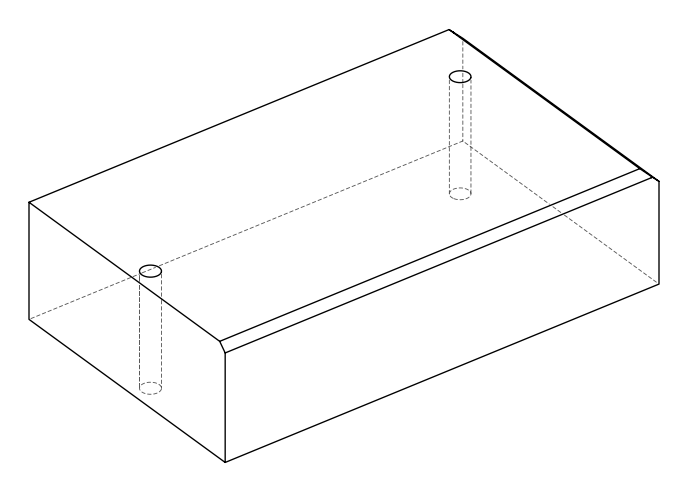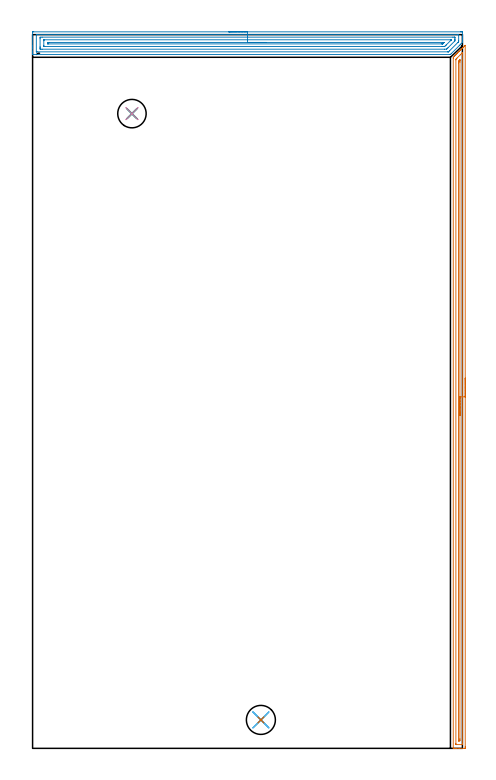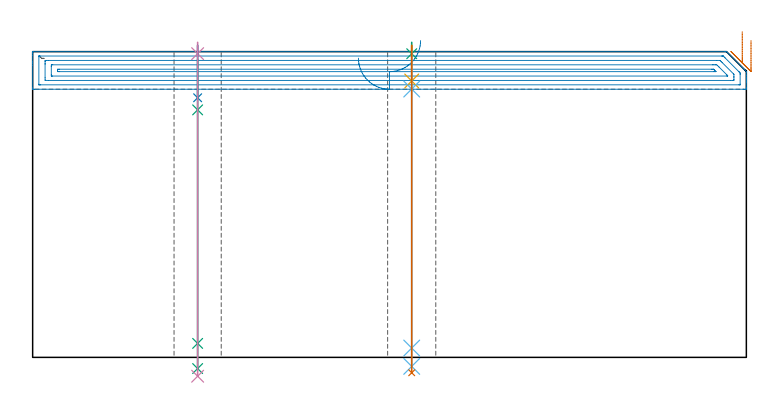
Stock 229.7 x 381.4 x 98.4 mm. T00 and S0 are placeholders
(PLAN: 10 operations, 7 tool changes, 20.4 min)
(1 AREA_MILL | FG_CHAMFER_SURFACE | UGT0205_001 | 9.11 min | 7771 mm3)
(2 AREA_MILL_1 | FG_CHAMFER_SURFACE_1 | UGT0205_001 | 9.32 min | 16650 mm3)
(3 SPOT_DRILL | STEP1HOLE | NXT0321_9005460120000 | 0.03 min | 3 mm3)
(4 SPOT_DRILL_1 | STEP1HOLE_1 | NXT0321_9005460120000 | 0.03 min | 5 mm3)
(5 DRILL_BLIND_HOLE_INTO_CENTER | STEP1HOLE | UGT0301_185 | 0.05 min | 248 mm3)
(6 GUN_DRILL_THROUGH_HOLE | STEP1HOLE | UGT0307_002 | 0.48 min | 2524 mm3)
(7 SPADE_DRILL_TO_ENLARGE_THROUGH_HOLE | STEP1HOLE | UGT0306_006 | 0.42 min | 15755 mm3)
(8 DRILL_BLIND_HOLE_INTO_CENTER_1 | STEP1HOLE_1 | UGT0301_494 | 0.07 min | 984 mm3)
(9 GUN_DRILL_THROUGH_HOLE_1 | STEP1HOLE_1 | UGT0307_006 | 0.5 min | 5400 mm3)
(10 DRILL_TO_ENLARGE_THROUGH_HOLE | STEP1HOLE_1 | UGT0301_282 | 0.43 min | 11427 mm3)
(TOOL UGT0205_001 | Chamfer Mill 20 x 3 x 45 deg. | D20 FL50 Z2)
(TOOL NXT0321_9005460120000 | NC Spot Drill, 142deg, 12mm, Carbide, Uncoated | D12 PA142 FL30 Z2)
(TOOL UGT0301_185 | Twist Drill 6.3 mm | D6.3 PA118 FL61 Z2)
(TOOL UGT0307_002 | Gun Drill 6 mm | D6 PA130 FL24 Z1)
(TOOL UGT0306_006 | Spade Drill 15.5mm | D15.5 PA132 FL10 Z2)
(TOOL UGT0301_494 | Carbide Drill 9.9 mm | D9.9 PA118 FL87 Z2)
(TOOL UGT0307_006 | Gun Drill 9 mm | D9 PA130 FL24 Z1)
(TOOL UGT0301_282 | Twist Drill 15.2 mm | D15.2 PA118 FL120 Z2)
(OP 1 AREA_MILL)
G17 G21 G94 G90
T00 M6
G54
G17 G0 G90 X231.2 Y197.85 S1061 M3
G43 Z108.4 H0
Z102.
G94 G1 Y197.812 Z101.128 F250.
Y197.698 Z100.263
Y197.509 Z99.412
Y197.247 Z98.58
Y196.913 Z97.774
Y196.51 Z97.
Y196.041 Z96.264
Y195.51 Z95.572
Y194.921 Z94.929
Y194.278 Z94.34
Y193.586 Z93.808
Y192.85 Z93.34
Y192.076 Z92.937
Y191.27 Z92.603
Y190.438 Z92.341
Y189.586 Z92.152
Y188.721 Z92.038
Y187.85 Z92.
Y0.975
X231.199 Y0.623 Z92.001
X231.194 Y0.088 Z92.004
X231.191 Y0.008 Z92.005
X230.663 Y0. Z92.534
X228. Z95.195
X226.574 Z96.622
X226.225 Z96.97
X225.526 Z97.673
X225.223 Z97.977
X224.837 Z98.354
X224.803 Y0.009 Z98.388
X224.8 Y0.176 Z98.4
Y368.821
X224.807 Y369.3 Z98.393
X224.838 Y369.338 Z98.361
X225.337 Y369.839 Z97.859
X225.694 Y370.194 Z97.505
X225.871 Y370.371 Z97.328
X226.108 Y370.609 Z97.09
X226.225 Y370.727 Z96.971
X226.564 Y371.064 Z96.636
X226.777 Y371.277 Z96.422
X227.002 Y371.502 Z96.197
X227.112 Y371.614 Z96.084
X227.683 Y372.184 Z95.516
X227.895 Y372.396 Z95.303
X227.998 Y372.5 Z95.198
X228.444 Y372.944 Z94.756
X228.888 Y373.389 Z94.308
X229.331 Y373.832 Z93.868
X229.775 Y374.277 Z93.421
X229.981 Y374.481 Z93.218
X230.043 Y374.543 Z93.157
X230.663 Y375.164 Z92.533
X230.875 Y375.375 Z92.325
X230.913 Y375.413 Z92.287
X231.107 Y375.607 Z92.092
X231.176 Y375.673 Z92.022
X231.195 Y375.683 Z92.004
X231.199 Y375.673 Z91.999
X231.2 Y187.85 Z92.
X229.786 Z93.414
Y2.4
X229.775 Y2.01 Z93.425
X229.294 Y2.001 Z93.906
X226.631 Z96.569
X226.225 Y2.01 Z96.975
X226.214 Y2.41 Z96.986
Y2.421
Y367.938
X226.225 Y368.263 Z96.975
X226.499 Y368.546 Z96.701
X226.771 Y368.821 Z96.429
X228.558 Y370.609 Z94.642
X229.452 Y371.502 Z93.748
X229.616 Y371.663 Z93.584
X229.775 Y371.813 Z93.425
X229.786 Y371.502 Z93.414
Y371.492
Y187.85
X228.372 Z94.828
X228.371 Y5.091 Z94.829
X228.37 Y4.718 Z94.83
X228.367 Y4.197 Z94.833
X228.365 Y4.02 Z94.835
X228.19 Y4.006 Z95.01
X228. Y4.003 Z95.2
X227.804 Y4.004 Z95.396
X227.674 Y4.008 Z95.526
X227.635 Y4.011 Z95.565
X227.633 Y4.029 Z95.567
X227.631 Y4.073 Z95.569
X227.629 Y4.197 Z95.571
Y366.14
X227.63 Y366.513 Z95.57
X227.633 Y367.034 Z95.567
X227.635 Y367.216 Z95.565
X227.724 Y367.312 Z95.476
X228. Y367.598 Z95.2
X228.163 Y367.763 Z95.037
X228.328 Y367.928 Z94.872
X228.344 Y367.939 Z94.856
X228.353 Y367.944 Z94.847
X228.365 Y367.928 Z94.835
X228.369 Y367.704 Z94.831
X228.37 Y367.555 Z94.83
X228.371 Y367.034 Z94.829
X228.372 Y366.66 Z94.828
Y187.85
Y186.978 Z94.866
Y186.113 Z94.98
Y185.262 Z95.169
Y184.43 Z95.431
Y183.624 Z95.765
Y182.85 Z96.168
Y182.114 Z96.637
Y181.422 Z97.168
Y180.779 Z97.757
Y180.189 Z98.401
Y179.658 Z99.093
Y179.19 Z99.828
Y178.787 Z100.602
Y178.453 Z101.408
Y178.191 Z102.24
Y178.002 Z103.092
Y177.888 Z103.957
Y177.85 Z104.828
G0 Z108.4
M5
M2
(OP 2 AREA_MILL_1)
G17 G21 G94 G90
T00 M6
G54
G17 G0 G90 X104.85 Y382.9 S1061 M3
G43 Z108.4 H0
Z96.3
G94 G1 X104.888 Z95.428 F250.
X105.002 Z94.563
X105.191 Z93.712
X105.453 Z92.88
X105.787 Z92.074
X106.19 Z91.3
X106.658 Z90.564
X107.19 Z89.872
X107.779 Z89.229
X108.422 Z88.64
X109.114 Z88.108
X109.85 Z87.64
X110.624 Z87.237
X111.43 Z86.903
X112.262 Z86.641
X113.114 Z86.452
X113.978 Z86.338
X114.85 Z86.3
X228.724
X229.094 Y382.899 Z86.301
X229.459 Y382.896 Z86.302
X229.69 Y382.892 Z86.304
X229.7 Y382.538 Z86.658
Y380.788 Z88.407
Y380.227 Z88.97
Y379.913 Z89.284
Y379.352 Z89.845
Y379.038 Z90.158
Y378.409 Z90.79
Y377.423 Z91.777
Y377.304 Z91.895
X229.699 Y377.204 Z91.993
X229.689 Y377.189 Z92.009
X229.237 Y376.737 Z92.463
X229.094 Y376.593 Z92.606
X228.914 Y376.412 Z92.784
X228.41 Y375.91 Z93.29
X228.039 Y375.537 Z93.659
X223.663 Y371.162 Z98.036
X223.354 Y370.857 Z98.342
X223.301 Y370.807 Z98.392
X222.846 Y370.8 Z98.4
X0.16
X0.01 Y370.802 Z98.388
X0.003 Y370.927 Z98.265
X0. Y371.06 Z98.139
Y371.409 Z97.791
Y372.037 Z97.158
Y374.101 Z95.096
Y374.662 Z94.532
Y375.257 Z93.939
Y382.538 Z86.659
X0.004 Y382.822 Z86.375
X0.01 Y382.892 Z86.305
X0.082 Y382.899 Z86.299
X0.607 Y382.9 Z86.3
X114.85
Y381.486 Z87.714
X227.308 Y381.485 Z87.715
X227.491 Y381.484 Z87.716
X227.653 Y381.48 Z87.72
X227.686 Y381.479 Z87.721
X227.692 Y381.458 Z87.742
X227.695 Y381.431 Z87.769
X227.699 Y381.28 Z87.92
Y378.163 Z91.037
X227.696 Y377.783 Z91.417
X227.69 Y377.658 Z91.542
X227.614 Y377.575 Z91.625
X227.338 Y377.288 Z91.912
X227.323 Y377.273 Z91.927
X222.846 Y372.795 Z96.405
X222.461 Y372.415 Z96.785
X222.288 Y372.247 Z96.953
X222.259 Y372.221 Z96.979
X222.22 Y372.219 Z96.981
X222.131 Y372.216 Z96.984
X221.953 Y372.215 Z96.985
X221.773 Y372.214 Z96.986
X2.392 Y372.215 Z96.985
X2.209 Y372.216 Z96.984
X2.047 Y372.22 Z96.98
X2.014 Y372.221 Z96.979
X2.008 Y372.242 Z96.958
X2.005 Y372.269 Z96.931
X2.001 Y372.42 Z96.78
Y381.28 Z87.92
X2.005 Y381.431 Z87.769
X2.008 Y381.458 Z87.742
X2.014 Y381.479 Z87.721
X2.047 Y381.48 Z87.72
X2.209 Y381.484 Z87.716
X2.392 Y381.485 Z87.715
X2.572 Y381.486 Z87.714
X114.85
Y380.072 Z89.128
X224.631 Y380.071 Z89.129
X225.363 Y380.07 Z89.13
X225.523 Y380.068 Z89.132
X225.676 Y380.065 Z89.135
X225.69 Y379.913 Z89.287
X225.697 Y379.743 Z89.457
X225.699 Y379.038 Z90.162
Y378.866 Z90.334
X225.69 Y378.163 Z91.037
X225.675 Y378.086 Z91.114
X225.641 Y378.048 Z91.152
X225.523 Y377.924 Z91.276
X221.953 Y374.352 Z94.848
X221.666 Y374.069 Z95.131
X221.378 Y373.787 Z95.413
X221.217 Y373.634 Z95.566
X220.168 Y373.629 Z95.571
X5.069
X4.337 Y373.63 Z95.57
X4.177 Y373.632 Z95.568
X4.024 Y373.635 Z95.565
X4.01 Y373.787 Z95.413
X4.003 Y373.957 Z95.243
X4. Y374.662 Z94.538
Y374.835 Z94.365
X4.001 Y379.21 Z89.99
X4.01 Y379.913 Z89.287
X4.022 Y380.065 Z89.135
X5.069 Y380.071 Z89.129
X114.85 Y380.072 Z89.128
Y378.657 Z90.543
X223.477
X223.547 Y378.656 Z90.544
X223.641 Y378.653 Z90.547
X223.679 Y378.651 Z90.549
X223.69 Y378.638 Z90.562
Y378.591 Z90.609
X223.684 Y378.544 Z90.656
X223.644 Y378.499 Z90.701
X223.587 Y378.438 Z90.762
X223.524 Y378.373 Z90.827
X223.314 Y378.163 Z91.037
X221.061 Y375.909 Z93.291
X220.873 Y375.722 Z93.478
X220.685 Y375.537 Z93.663
X220.425 Y375.286 Z93.914
X220.168 Y375.05 Z94.15
X219.777 Y375.046 Z94.154
X219.276 Y375.044 Z94.156
X218.888 Y375.043 Z94.157
X6.466
X6.131 Y375.045 Z94.155
X6.075 Y375.046 Z94.154
X6.021 Y375.049 Z94.151
X6.01 Y375.125 Z94.075
X6. Y375.499 Z93.701
Y375.537 Z93.663
Y378.163 Z91.037
X6.006 Y378.581 Z90.619
X6.01 Y378.633 Z90.567
X6.013 Y378.65 Z90.55
X6.048 Y378.652 Z90.548
X6.181 Y378.655 Z90.545
X6.35 Y378.657 Z90.543
X114.85
Y377.243 Z91.957
X219.321
X219.668 Y377.241 Z91.959
X219.841 Y377.239 Z91.961
X219.915 Y377.237 Z91.963
X219.908 Y377.218 Z91.982
X219.633 Y376.937 Z92.263
X219.344 Y376.643 Z92.557
X219.276 Y376.575 Z92.625
X219.19 Y376.496 Z92.704
X219.164 Y376.474 Z92.726
X219.128 Y376.464 Z92.736
X219.029 Y376.461 Z92.739
X218.828 Y376.459 Z92.741
X218.425 Y376.457 Z92.743
X8.594
X8.207 Y376.461 Z92.739
X8.022 Y376.464 Z92.736
X8.01 Y376.567 Z92.633
X8.005 Y377.034 Z92.166
X8.01 Y377.231 Z91.969
X8.202 Y377.236 Z91.964
X8.685 Y377.243 Z91.957
X114.85
X115.722 Z91.995
X116.586 Z92.109
X117.438 Z92.298
X118.27 Z92.56
X119.076 Z92.894
X119.85 Z93.297
X120.586 Z93.765
X121.278 Z94.296
X121.921 Z94.886
X122.51 Z95.529
X123.042 Z96.221
X123.51 Z96.957
X123.913 Z97.731
X124.247 Z98.537
X124.509 Z99.369
X124.698 Z100.22
X124.812 Z101.085
X124.85 Z101.957
G0 Z108.4
M5
M2
(OP 3 SPOT_DRILL)
G17 G21 G94 G90
T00 M6
G54
G17 G0 G90 X122. Y15.2 S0 M3
G43 Z108.4 H0
G94 G81 G98 Z97.729 F250. R101.4
G80
M5
M2
(OP 4 SPOT_DRILL_1)
G17 G21 G94 G90
T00 M6
G54
G17 G0 G90 X53.1 Y339.2 S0 M3
G43 Z108.4 H0
G94 G81 G98 Z97.746 F250. R101.4
G80
M5
M2
(OP 5 DRILL_BLIND_HOLE_INTO_CENTER)
G17 G21 G94 G90
T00 M6
G54
G17 G0 G90 X122. Y15.2 S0 M3
G43 Z108.4 H0
G94 G81 G98 Z88.95 F250. R100.4
G80
M5
M2
(OP 6 GUN_DRILL_THROUGH_HOLE)
G17 G21 G94 G90
T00 M6
G54
G17 G0 G90 X122. Y15.2 M8
G43 Z108.4 H0
Z98.943
S716 M3
G94 G1 Z86.354 F125. M26
G4 X.084
Z3. F250.
G4 X.084
Z-2.899 F125.
G4 X.084
M5
M9
G0 Z98.943
Z108.4
M2
(OP 7 SPADE_DRILL_TO_ENLARGE_THROUGH_HOLE)
G17 G21 G94 G90
T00 M6
G54
G17 G0 G90 X122. Y15.2 S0 M3
G43 Z108.4 H0
G94 G73 G98 Z-4.951 F250. Q14.764 R100.4
G80
M5
M2
(OP 8 DRILL_BLIND_HOLE_INTO_CENTER_1)
G17 G21 G94 G90
T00 M6
G54
G17 G0 G90 X53.1 Y339.2 S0 M3
G43 Z108.4 H0
G94 G81 G98 Z83.55 F250. R100.4
G80
M5
M2
(OP 9 GUN_DRILL_THROUGH_HOLE_1)
G17 G21 G94 G90
T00 M6
G54
G17 G0 G90 X53.1 Y339.2 M8
G43 Z108.4 H0
Z95.944
S716 M3
G94 G1 Z79.655 F125. M26
G4 X.084
Z4.5 F250.
G4 X.084
Z-3.598 F125.
G4 X.084
M5
M9
G0 Z95.944
Z108.4
M2
(OP 10 DRILL_TO_ENLARGE_THROUGH_HOLE)
G17 G21 G94 G90
T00 M6
G54
G17 G0 G90 X53.1 Y339.2 S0 M3
G43 Z108.4 H0
G94 G73 G98 Z-6.067 F250. Q14.924 R100.4
G80
M5
M2
